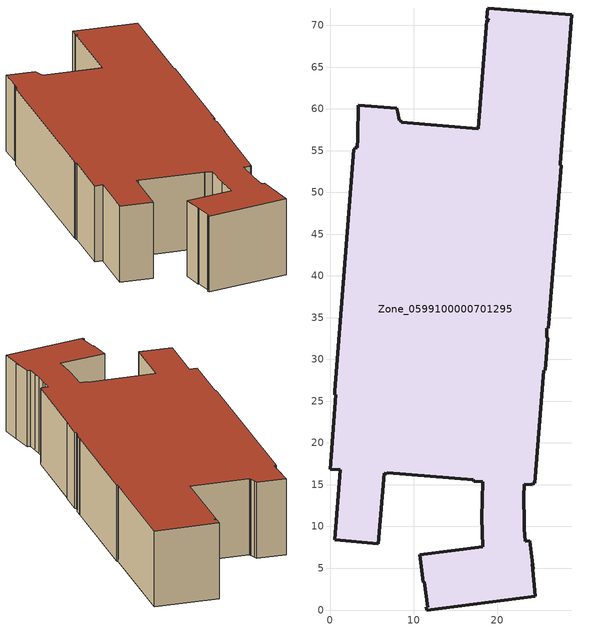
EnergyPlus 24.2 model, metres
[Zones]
Zone_0599100000701295
 floor ground (C_G): 11.72,0.35 11.27,3.37 11.14,3.34 10.72,6.62 18.31,7.59 18.14,11.05 18.28,15.35 17.24,15.44 17.14,15.6 6.83,16.44 6.81,16.33 6.49,16.36 5.77,7.96 0.57,8.4 1.24,16.8 0,16.87 0.69,25.78 0.54,25.79 0.57,26.21 2.83,55.2 2.97,55.19 2.98,55.38 3.26,55.35 3.33,56.5 3.29,56.62 3.41,60.45 7.98,60.07 8.12,59.63 8.31,58.65 8.44,58.64 8.52,58.4 17.75,57.64 18.76,70.65 19.08,70.61 18.78,70.86 18.78,70.92 18.87,72.09 28.97,71.3 27.55,53.43 27.54,53.27 27.69,53.26 26.26,35.11 26.16,34.96 26.25,34.94 26.16,33.74 25.93,33.75 25.94,32.72 26.06,32.48 25.76,28.7 25.62,28.71 24.51,15.2 24.26,15.19 24.23,14.99 23.27,15.06 23.22,13.54 23.21,12.78 23.23,11.26 23.28,9.74 23.38,8.22 23.92,8.29 24.34,4.97 24.21,5.55 24.6,1.63 11.56,0 11.51,0.31 z0
 wall outside (C_F): 26.06,32.48 25.94,32.72 25.93,33.75 26.16,33.74 26.25,34.94 26.16,34.96 26.26,35.11 27.69,53.26 27.54,53.27 27.55,53.43 28.97,71.3 18.87,72.09 18.78,70.92 18.78,70.86 19.08,70.61 18.76,70.65 17.75,57.64 8.52,58.4 8.44,58.64 8.31,58.65 8.12,59.63 7.98,60.07 3.41,60.45 3.29,56.62 3.33,56.5 3.26,55.35 2.98,55.38 2.97,55.19 2.83,55.2 0.57,26.21 0.54,25.79 0.69,25.78 0,16.87 1.24,16.8 0.57,8.4 5.77,7.96 6.49,16.36 6.81,16.33 6.83,16.44 17.14,15.6 17.24,15.44 18.28,15.35 18.14,11.05 18.31,7.59 10.72,6.62 11.14,3.34 11.27,3.37 11.72,0.35 11.51,0.31 11.56,0 24.6,1.63 24.21,5.55 24.34,4.97 23.92,8.29 23.38,8.22 23.28,9.74 23.23,11.26 23.21,12.78 23.22,13.54 23.27,15.06 24.23,14.99 24.26,15.19 24.51,15.2 25.62,28.71 25.76,28.7 26.06,32.48 z0:12.33
 roof outside (C_R): 24.21,5.55 24.34,4.97 23.92,8.29 23.38,8.22 23.28,9.74 23.23,11.26 23.21,12.78 23.22,13.54 23.27,15.06 24.23,14.99 24.26,15.19 24.51,15.2 25.62,28.71 25.76,28.7 26.06,32.48 25.94,32.72 25.93,33.75 26.16,33.74 26.25,34.94 26.16,34.96 26.26,35.11 27.69,53.26 27.54,53.27 27.55,53.43 28.97,71.3 18.87,72.09 18.78,70.92 18.78,70.86 19.08,70.61 18.76,70.65 17.75,57.64 8.52,58.4 8.44,58.64 8.31,58.65 8.12,59.63 7.98,60.07 3.41,60.45 3.29,56.62 3.33,56.5 3.26,55.35 2.98,55.38 2.97,55.19 2.83,55.2 0.57,26.21 0.54,25.79 0.69,25.78 0,16.87 1.24,16.8 0.57,8.4 5.77,7.96 6.49,16.36 6.81,16.33 6.83,16.44 17.14,15.6 17.24,15.44 18.28,15.35 18.14,11.05 18.31,7.59 10.72,6.62 11.14,3.34 11.27,3.37 11.72,0.35 11.51,0.31 11.56,0 24.6,1.63 z12.33
[BUILDING]
Pand.0599100000701295: North Axis=0; Terrain=City; Loads Convergence Tolerance Value=0.04; Temperature Convergence Tolerance Value=0.4; Solar Distribution=FullExterior; Maximum Number of Warmup Days=25; Minimum Number of Warmup Days=1
[Site:Location]
Rotterdam.The.Hague.AP_ZH_NLD Design_Conditions: Latitude=51.96; Longitude=4.45; Time Zone=1; Elevation=-4.5
[SITE:GROUNDTEMPERATURE:BUILDINGSURFACE]
18, 18, 18, 18, 18, 18, 18, 18, 18, 18, 18, 18
[MATERIAL] Thermal Absorptance=0.9; Solar Absorptance=0.7; Visible Absorptance=0.7
Name | Roughness | Thickness | Conductivity | Density | Specific Heat
G.TC.1946-1964 | MediumSmooth | 0.15 | 1 | 540 | 1210
F.TC.1946-1964 | Rough | 0.3 | 0.857143 | 1920 | 840
R.TC.1946-1964 | MediumRough | 0.2 | 0.235294 | 1500 | 1000
[CONSTRUCTION]
C_G: G.TC.1946-1964
C_F: F.TC.1946-1964
C_R: R.TC.1946-1964
[ZONE]
Zone_0599100000701295: Type=1; Multiplier=1; Ceiling Height=Autocalculate; Volume=Autocalculate; Floor Area=autocalculate; Part of Total Floor Area=Yes
[ZONEINFILTRATION:DESIGNFLOWRATE]
Infil_Zone_0599100000701295: Zone or ZoneList or Space or SpaceList=Zone_0599100000701295; Schedule=AlwaysOn; Design Flow Rate Calculation Method=Flow/Area; Flow Rate per Floor Area=0.003; Constant Term Coefficient=1; Temperature Term Coefficient=0; Velocity Term Coefficient=0; Velocity Squared Term Coefficient=0
[HVACTEMPLATE:ZONE:IDEALLOADSAIRSYSTEM]
Zone_0599100000701295: Maximum Heating Supply Air Temperature=50; Minimum Cooling Supply Air Temperature=13; Maximum Heating Supply Air Humidity Ratio=0.0156; Minimum Cooling Supply Air Humidity Ratio=0.0077; Heating Limit=NoLimit; Cooling Limit=NoLimit; Dehumidification Control Type=ConstantSensibleHeatRatio; Cooling Sensible Heat Ratio=0.7; Dehumidification Setpoint=60; Humidification Control Type=None; Humidification Setpoint=30; Outdoor Air Method=None; Outdoor Air Flow Rate per Person=0.00944; Outdoor Air Flow Rate per Zone Floor Area=0; Outdoor Air Flow Rate per Zone=0; Demand Controlled Ventilation Type=None; Outdoor Air Economizer Type=NoEconomizer; Heat Recovery Type=None; Sensible Heat Recovery Effectiveness=0.7; Latent Heat Recovery Effectiveness=0.65
[ZONECONTROL:THERMOSTAT]
ThermostatControl_Zone_0599100000701295: Zone or ZoneList=Zone_0599100000701295; Control Type Schedule=DualSetpointControlType; Control 1=Thermostat_Zone_0599100000701295; Temperature Difference Between Cutout And Setpoint=0
[THERMOSTATSETPOINT:DUALSETPOINT]
Thermostat_Zone_0599100000701295: Heating Setpoint Temperature Schedule=HeatingSetpoint_Zone_0599100000701295; Cooling Setpoint Temperature Schedule=CoolingSetpoint_Zone_0599100000701295
[SCHEDULE:COMPACT]
HeatingSetpoint_Zone_0599100000701295: Through: 12/31, For: AllDays, Until: 24:00, 21
CoolingSetpoint_Zone_0599100000701295: Through: 12/31, For: AllDays, Until: 24:00, 24
DualSetpointControlType: Through: 12/31, For: AllDays, Until: 24:00, 4
AlwaysOn: Through: 12/31, For: AllDays, Until: 24:00, 1
